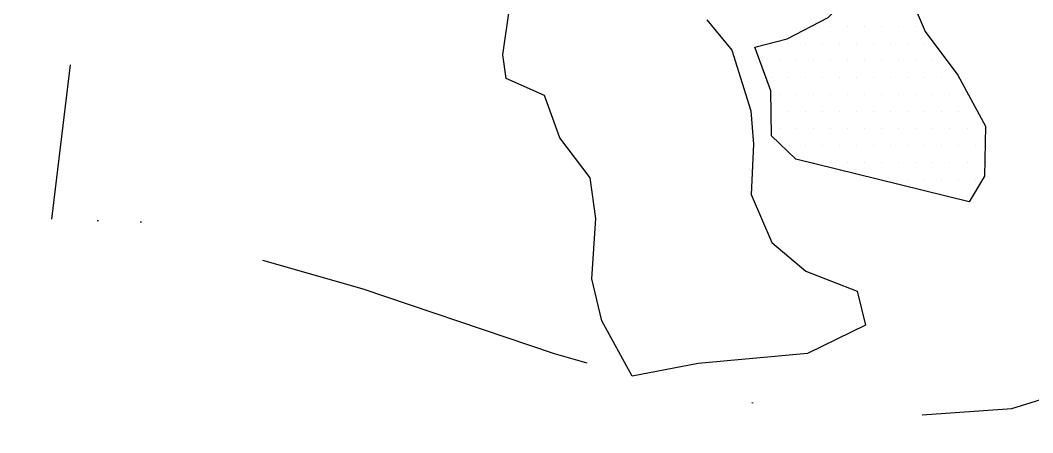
# Model space of a CAD drawing. Header units: metres. Extents: x -899 to -510, y -1454 to -1011.
# Drawn here: x -716.5 to -642, y -1413.6 to -1383.3 of the extents above; entities that cross this region are included whole.
import ezdxf

# ---------------------------------------------------------------- set-up
doc = ezdxf.new("R2010")
doc.units = ezdxf.units.M
doc.header["$LTSCALE"] = 25
doc.header["$MEASUREMENT"] = 0
doc.linetypes.add('STRICHPUNKTX2', pattern=[2, 1, -0.5, 0, -0.5])
doc.layers.get('0').update_dxf_attribs({"linetype": 'CONTINUOUS'})
for name, color, linetype in [('GRABUNGSGRENZE', 3, 'STRICHPUNKTX2'), ('STEINE', 4, 'CONTINUOUS'), ('STEINESCHRAFF', 4, 'CONTINUOUS')]:
    doc.layers.add(name, color=color, linetype=linetype)

# ---------------------------------------------------------------- blocks, each defined once
blk = doc.blocks.new('*X5')
at = {"color": 0}
for p, q in [((-658.125, -1383.75), (-658.125, -1383.75)), ((-656.875, -1383.75), (-656.875, -1383.75)), ((-655.625, -1383.75), (-655.625, -1383.75)), ((-654.375, -1383.75), (-654.375, -1383.75)), ((-653.125, -1383.75), (-653.125, -1383.75)), ((-651.875, -1383.75), (-651.875, -1383.75)), ((-650.625, -1383.75), (-650.625, -1383.75)), ((-661.25, -1385), (-661.25, -1385)), ((-660, -1385), (-660, -1385)), ((-658.75, -1385), (-658.75, -1385)), ((-657.5, -1385), (-657.5, -1385)), ((-656.25, -1385), (-656.25, -1385)), ((-655, -1385), (-655, -1385)), ((-653.75, -1385), (-653.75, -1385)), ((-652.5, -1385), (-652.5, -1385)), ((-651.25, -1385), (-651.25, -1385)), ((-650, -1385), (-650, -1385)), ((-661.875, -1386.25), (-661.875, -1386.25)), ((-660.625, -1386.25), (-660.625, -1386.25)), ((-659.375, -1386.25), (-659.375, -1386.25)), ((-658.125, -1386.25), (-658.125, -1386.25)), ((-656.875, -1386.25), (-656.875, -1386.25)), ((-655.625, -1386.25), (-655.625, -1386.25)), ((-654.375, -1386.25), (-654.375, -1386.25)), ((-653.125, -1386.25), (-653.125, -1386.25)), ((-651.875, -1386.25), (-651.875, -1386.25)), ((-650.625, -1386.25), (-650.625, -1386.25)), ((-649.375, -1386.25), (-649.375, -1386.25)), ((-661.25, -1387.5), (-661.25, -1387.5)), ((-660, -1387.5), (-660, -1387.5)), ((-658.75, -1387.5), (-658.75, -1387.5)), ((-657.5, -1387.5), (-657.5, -1387.5)), ((-656.25, -1387.5), (-656.25, -1387.5)), ((-655, -1387.5), (-655, -1387.5)), ((-653.75, -1387.5), (-653.75, -1387.5)), ((-652.5, -1387.5), (-652.5, -1387.5)), ((-651.25, -1387.5), (-651.25, -1387.5)), ((-650, -1387.5), (-650, -1387.5)), ((-648.75, -1387.5), (-648.75, -1387.5)), ((-647.5, -1387.5), (-647.5, -1387.5)), ((-660.625, -1388.75), (-660.625, -1388.75)), ((-659.375, -1388.75), (-659.375, -1388.75)), ((-658.125, -1388.75), (-658.125, -1388.75)), ((-656.875, -1388.75), (-656.875, -1388.75)), ((-655.625, -1388.75), (-655.625, -1388.75)), ((-654.375, -1388.75), (-654.375, -1388.75)), ((-653.125, -1388.75), (-653.125, -1388.75)), ((-651.875, -1388.75), (-651.875, -1388.75)), ((-650.625, -1388.75), (-650.625, -1388.75)), ((-649.375, -1388.75), (-649.375, -1388.75)), ((-648.125, -1388.75), (-648.125, -1388.75)), ((-646.875, -1388.75), (-646.875, -1388.75)), ((-661.25, -1390), (-661.25, -1390)), ((-660, -1390), (-660, -1390)), ((-658.75, -1390), (-658.75, -1390)), ((-657.5, -1390), (-657.5, -1390)), ((-656.25, -1390), (-656.25, -1390)), ((-655, -1390), (-655, -1390)), ((-653.75, -1390), (-653.75, -1390)), ((-652.5, -1390), (-652.5, -1390)), ((-651.25, -1390), (-651.25, -1390)), ((-650, -1390), (-650, -1390)), ((-648.75, -1390), (-648.75, -1390)), ((-647.5, -1390), (-647.5, -1390)), ((-646.25, -1390), (-646.25, -1390)), ((-660.625, -1391.25), (-660.625, -1391.25)), ((-659.375, -1391.25), (-659.375, -1391.25)), ((-658.125, -1391.25), (-658.125, -1391.25)), ((-656.875, -1391.25), (-656.875, -1391.25)), ((-655.625, -1391.25), (-655.625, -1391.25)), ((-654.375, -1391.25), (-654.375, -1391.25)), ((-653.125, -1391.25), (-653.125, -1391.25)), ((-651.875, -1391.25), (-651.875, -1391.25)), ((-650.625, -1391.25), (-650.625, -1391.25)), ((-649.375, -1391.25), (-649.375, -1391.25)), ((-648.125, -1391.25), (-648.125, -1391.25)), ((-646.875, -1391.25), (-646.875, -1391.25)), ((-645.625, -1391.25), (-645.625, -1391.25)), ((-660, -1392.5), (-660, -1392.5)), ((-658.75, -1392.5), (-658.75, -1392.5)), ((-657.5, -1392.5), (-657.5, -1392.5)), ((-656.25, -1392.5), (-656.25, -1392.5)), ((-655, -1392.5), (-655, -1392.5)), ((-653.75, -1392.5), (-653.75, -1392.5)), ((-652.5, -1392.5), (-652.5, -1392.5)), ((-651.25, -1392.5), (-651.25, -1392.5)), ((-650, -1392.5), (-650, -1392.5)), ((-648.75, -1392.5), (-648.75, -1392.5)), ((-647.5, -1392.5), (-647.5, -1392.5)), ((-646.25, -1392.5), (-646.25, -1392.5)), ((-658.125, -1393.75), (-658.125, -1393.75)), ((-656.875, -1393.75), (-656.875, -1393.75)), ((-655.625, -1393.75), (-655.625, -1393.75)), ((-654.375, -1393.75), (-654.375, -1393.75)), ((-653.125, -1393.75), (-653.125, -1393.75)), ((-651.875, -1393.75), (-651.875, -1393.75)), ((-650.625, -1393.75), (-650.625, -1393.75)), ((-649.375, -1393.75), (-649.375, -1393.75)), ((-648.125, -1393.75), (-648.125, -1393.75)), ((-646.875, -1393.75), (-646.875, -1393.75)), ((-645.625, -1393.75), (-645.625, -1393.75)), ((-652.5, -1395), (-652.5, -1395)), ((-651.25, -1395), (-651.25, -1395)), ((-650, -1395), (-650, -1395)), ((-648.75, -1395), (-648.75, -1395)), ((-647.5, -1395), (-647.5, -1395)), ((-646.25, -1395), (-646.25, -1395)), ((-648.125, -1396.25), (-648.125, -1396.25)), ((-646.875, -1396.25), (-646.875, -1396.25))]:
    blk.add_line(p, q, dxfattribs=at)

msp = doc.modelspace()

# ---------------------------------------------------------------- linework, layer by layer
at = {"layer": 'GRABUNGSGRENZE', "flags": 128}
for points in [[(-659.202, -1249.73), (-663.137, -1263.892), (-665.107, -1269.903), (-677.565, -1294.928), (-685.295, -1318.007), (-686.043, -1324.016), (-687.955, -1332.623), (-692.266, -1338.743), (-700.955, -1344.975), (-707.04, -1354.153), (-711.066, -1372.336), (-714.157, -1397.897)], [(-895.544, -1250.536), (-896.743, -1259.549), (-893.104, -1269.211), (-894.86, -1279.396), (-894.732, -1289.627), (-898.269, -1299.97), (-895.95, -1311.061), (-897.248, -1321.194), (-898.8, -1331.124), (-897.716, -1337.331), (-883.287, -1346.559), (-869.837, -1351.004), (-854.136, -1359.923), (-839.261, -1364.314), (-821.634, -1369.919), (-802.797, -1371.195), (-787.718, -1375.738), (-775.601, -1376.572), (-759.964, -1380.147), (-748.608, -1382.001), (-737.348, -1386.248), (-729.088, -1391.318), (-721.391, -1395.778), (-714.157, -1397.897), (-707.59, -1398.084), (-707.59, -1398.084), (-699.49, -1400.659), (-691.339, -1402.98), (-677.227, -1407.78), (-668.211, -1410.302), (-657.567, -1412.362), (-651.713, -1412.398), (-643.57, -1411.818), (-634.313, -1408.943), (-630.702, -1407.713), (-630.702, -1407.713), (-626.156, -1413.606)]]:
    msp.add_lwpolyline(points, dxfattribs=at)
at = {"layer": 'STEINE'}
for points in [[(-662.471, -1385.243), (-660.081, -1384.626), (-657.081, -1383.041), (-655.66, -1381.561), (-653.321, -1380.588), (-651.232, -1381.092), (-649.952, -1384.092), (-647.552, -1387.292), (-645.506, -1391.054), (-645.598, -1394.719), (-646.713, -1396.606), (-653.488, -1394.943), (-659.447, -1393.482), (-661.233, -1391.756), (-661.293, -1388.447), (-662.471, -1385.243)], [(-671.471, -1409.445), (-673.721, -1405.379), (-674.441, -1402.275), (-674.147, -1397.846), (-674.562, -1394.844), (-676.809, -1391.897), (-677.937, -1388.795), (-680.74, -1387.53), (-680.999, -1385.8), (-680.498, -1382.388)], [(-665.989, -1383.216), (-664.151, -1385.451), (-662.765, -1389.927), (-662.555, -1392.37), (-662.749, -1396.086), (-661.213, -1399.595), (-658.714, -1401.726), (-654.943, -1403.193), (-654.326, -1405.686), (-658.596, -1407.784), (-666.637, -1408.517), (-671.471, -1409.445)]]:
    msp.add_lwpolyline(points, dxfattribs=at)

# ---------------------------------------------------------------- block references
at = {"layer": 'STEINESCHRAFF'}
msp.add_blockref('*X5', (0, 0), dxfattribs=at)

doc.saveas('drawing.dxf')
